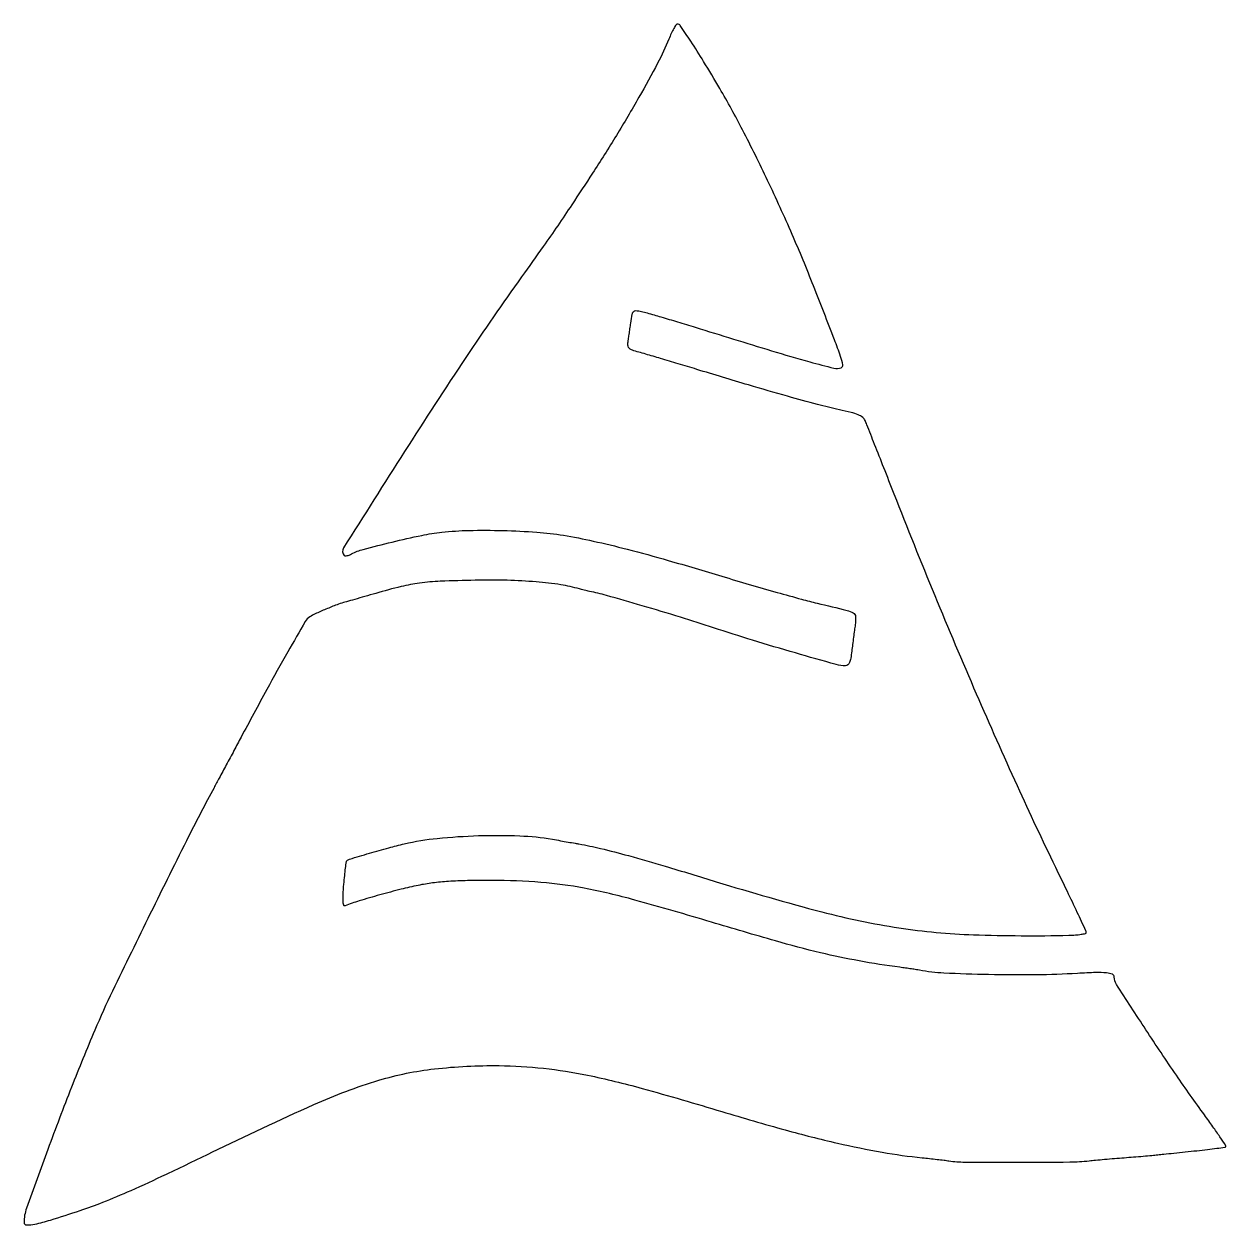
# Model space of a CAD drawing. Extents: x 0 to 429, y 1 to 429.
import ezdxf

# ---------------------------------------------------------------- set-up
doc = ezdxf.new("R2010")
doc.units = 0

msp = doc.modelspace()

# ---------------------------------------------------------------- linework, layer by layer
msp.add_lwpolyline([(230.047275, 423.616477, -0.024822), (226.079089, 415.081266, -0.008078), (219.399969, 402.883676, -0.007863), (211.361569, 389.253893, -0.007679), (202.83644, 375.774528, -0.00124), (195.438812, 364.527091, -0.003928), (190.410061, 357.050791, -0.003954), (185.281404, 349.679586, -0.001269), (177.552753, 338.815349, 0.008073), (157.622712, 309.976543, 0.005445), (135.776559, 276.462985, 0.000882), (113.975345, 242.074981, 0.350551), (114.274553, 239.392114, 0.201873), (114.622558, 239.250281, 0.047716), (115.259774, 239.318561, 0.041677), (116.035678, 239.546227, 0.03068), (116.850322, 239.919895, -0.057925), (121.015572, 241.5627, -0.005855), (131.359935, 244.184723, -0.007789), (141.890827, 246.550228, -0.024141), (149.08341, 247.689622, -0.022146), (158.768968, 248.315691, -0.011478), (170.895281, 248.283086, -0.011473), (182.959897, 247.696417, -0.023022), (192.430236, 246.577828, -0.013319), (203.092734, 244.52453, -0.008985), (215.143294, 241.641248, -0.007018), (229.867011, 237.616138, -0.003197), (249, 231.963121, 0.002364), (258.767181, 229.059615, 0.002279), (268.68125, 226.212379, 0.002253), (277.437638, 223.783311, 0.008315), (283, 222.366165, -0.001728), (293.649388, 219.801869, -0.069368), (295.875401, 218.917249, -0.255718), (296.69245, 217.594463, -0.048378), (296.562966, 214.658462, 0.002094), (296.29273, 212.69199, 0.00102), (295.963368, 210.179361, 0.001011), (295.631274, 207.563474, 0.001462), (295.349193, 205.25, -0.015019), (294.968865, 202.706733, -0.056178), (294.50634, 201.160835, -0.10685), (293.904197, 200.309942, -0.188089), (293.112319, 200.0026, -0.068062), (289.716826, 200.472536, -0.001841), (275.225117, 204.594566, -0.004256), (259.964455, 209.137161, -0.005471), (246.015557, 213.586435, 0.005298), (234.23694, 217.34792, 0.003424), (220.52506, 221.464633, 0.002704), (207.768785, 225.124643, 0.020941), (201.733595, 226.551305, -0.007565), (200.887276, 226.727609, -0.004788), (199.905809, 226.957503, -0.004808), (198.945805, 227.201895, -0.008842), (198.170115, 227.422076, 0.035962), (191.525533, 228.924454, 0.016725), (182.741839, 229.957091, 0.014886), (172.429223, 230.512544, 0.010996), (161, 230.535966, 0.0052), (148.52658, 230.157387, 0.022548), (141.151391, 229.522813, 0.027419), (134.560751, 228.284368, 0.010356), (125.5, 225.861601, -0.000397), (121.560309, 224.723623, -0.000537), (117.996875, 223.701529, -0.000359), (115.003847, 222.848846, -0.005912), (114, 222.576426, 0.029916), (111.674092, 221.823716, 0.006399), (107.739124, 220.226452, 0.005975), (103.85403, 218.536284, 0.036892), (101.939154, 217.5, 0.11923), (100.358985, 215.849601, 0.002069), (94.117895, 205.004332, 0.004746), (86.615989, 191.547149, 0.002417), (77.430361, 174.5, -0.000389), (74.909481, 169.775838, -0.000308), (72.178464, 164.675, -0.000311), (69.639708, 159.947339, -0.000779), (67.778787, 156.5, 0.007835), (58.827207, 139.342402, 0.002062), (45.043923, 111.598223, 0.001806), (31.573336, 83.948654, 0.012046), (25.249572, 70, 0.006785), (16.922213, 49.624812, 0.005425), (8.487685, 27.456545, 0.002395), (0.878095, 6.474805, 0.085994), (0, 1.407007, 0.413462), (0.898551, 0.506147, 0.052822), (3.907797, 0.817136, 0.023371), (9.398595, 2.249959, 0.00371), (20, 5.638999, 0.016616), (28.101905, 8.59698, 0.008259), (38.173204, 12.852783, 0.006455), (50.790572, 18.62772, 0.003011), (67, 26.421187, -0.00818), (103.391089, 43.457056, -0.032095), (126.604657, 52.123265, -0.045367), (146.434562, 56.193816, -0.030677), (169.5, 57.358563, -0.024309), (185.325178, 56.416057, -0.023835), (201.089756, 53.94058, -0.01709), (220.526971, 49.233527, -0.005507), (249, 40.960111, 0.00596), (271.621989, 34.409059, 0.010904), (290.238393, 29.692208, 0.013149), (306.175337, 26.460903, 0.018669), (320.5, 24.494625, -0.002369), (323.053688, 24.228554, -0.001973), (325.765625, 23.922167, -0.001991), (328.246061, 23.622002, -0.00541), (330, 23.383362, 0.034904), (335.69525, 22.948134, 0.00172), (354.544728, 22.890607, 0.002058), (373.127565, 22.974325, 0.026656), (380.038421, 23.402805, -0.004922), (382.294758, 23.641459, -0.001728), (385.539411, 23.941073, -0.001715), (389.110037, 24.246009, -0.002008), (392.5, 24.510109, 0.001484), (395.856203, 24.768045, 0.001343), (399.325, 25.054372, 0.001344), (402.430178, 25.327489, 0.004293), (404.5, 25.533081, -0.000435), (406.670763, 25.765628, -0.000106), (410.245618, 26.144673, -0.000109), (414.342655, 26.577299, -0.000109), (418.44253, 27.008418, 0.003225), (422.281497, 27.436309, 0.005046), (425.578273, 27.859086, 0.001605), (428.418663, 28.261806, 0.161724), (428.77257, 28.439237, 0.356609), (428.805555, 28.767003, 0.001554), (426.703339, 31.920963, 0.006192), (424.214466, 35.532528, 0.003751), (421.184217, 39.74776, -0.007596), (411.155389, 53.927154, -0.005336), (400.284081, 70.173163, -0.00149), (389.769942, 86.359227, -0.144263), (389, 88.972218, 0.310409), (388.33019, 89.947177, 0.067629), (386.236157, 90.441526, 0.032548), (382.474501, 90.560828, 0.006682), (375.834818, 90.250318, -0.012334), (361.205729, 89.731828, -0.007771), (344.109303, 89.813572, -0.006884), (328.240018, 90.354762, -0.035338), (319.5, 91.395364, 0.008181), (318.412553, 91.585157, 0.00201), (316.61875, 91.860686, 0.002058), (314.560937, 92.159651, 0.002056), (312.5, 92.441778, -0.01197), (297.956373, 94.727302, -0.013827), (284.226901, 97.617273, -0.010676), (268.079157, 101.851901, -0.003836), (245.270267, 108.546478, 0.005976), (217.903282, 116.45184, 0.020333), (199.828563, 120.657194, 0.027233), (184.437933, 122.7239, 0.019226), (167, 123.432021, 0.005436), (158.195158, 123.355121, 0.011689), (151.415795, 123.063541, 0.014675), (145.788797, 122.523335, 0.018504), (140.626003, 121.679247, 0.012226), (134.513845, 120.289874, 0.006252), (126.91208, 118.263824, 0.006121), (119.581861, 116.114539, 0.017239), (114.532487, 114.374093, -0.443768), (114.054818, 114.616079, -0.053216), (113.842356, 115.930645, -0.027883), (113.846661, 118.262069, -0.007033), (114.118432, 122.04797, -0.00361), (114.409997, 125.175809, -0.005645), (114.71072, 127.862724, -0.001886), (115.004295, 130.170725, -0.173785), (115.157257, 130.468581, -0.115596), (116.154562, 131.042341, -0.001453), (123.223025, 133.143902, -0.004836), (130.161271, 135.112109, -0.009714), (135.68098, 136.505739, -0.032151), (147.462971, 138.450732, -0.017189), (162.194397, 139.408913, -0.017189), (176.882595, 139.353137, -0.033744), (188.5, 138.121339, -0.000016), (191.363287, 137.620604, -0.000017), (194.178125, 137.128154, -0.000016), (196.606283, 136.703191, -0.000075), (198, 136.45901, -0.016198), (205.721529, 134.845622, -0.007521), (215.636931, 132.277674, -0.00548), (228.757071, 128.513172, -0.002076), (247, 122.979119, 0.010185), (284.664014, 112.21748, 0.026766), (312.164033, 106.516198, 0.029186), (338.720448, 104.051351, 0.01425), (372.75, 103.857468, 0.012805), (375.146086, 103.973552, 0.020979), (377.164062, 104.20863, 0.016289), (378.726169, 104.509857, 0.350288), (379, 104.852762, 0.10954), (378.858493, 105.490926, 0.000457), (375.799332, 112.034214, 0.002231), (372.280959, 119.455459, 0.001401), (368.104109, 128.102762, -0.006435), (354.428956, 157.157709, -0.004639), (339.892308, 189.906377, -0.004396), (325.055467, 225.02945, -0.004086), (310.464966, 261.272549, 0.000175), (306.753134, 270.705153, 0.000257), (303.485812, 278.987168, 0.000117), (300.693079, 286.050717, 0.004925), (300.080266, 287.556107, 0.132513), (299.227969, 288.654427, 0.062717), (297.662085, 289.555363, 0.036692), (295.113822, 290.409681, 0.009615), (290.915685, 291.39663, -0.011442), (283.114997, 293.26061, -0.004494), (272.449767, 296.171275, -0.003469), (258.501932, 300.217558, -0.001504), (240, 305.785078, 0.00078), (233.376152, 307.788758, 0.000928), (227.118942, 309.658226, 0.000802), (221.835338, 311.216915, 0.006006), (219.319802, 311.921924, -0.0179), (217.076061, 312.608711, -0.096388), (215.976719, 313.245491, -0.167361), (215.504156, 314.06712, -0.085768), (215.48108, 315.269748, 0.00209), (215.655693, 316.442937, 0.000602), (215.915998, 318.258945, 0.000605), (216.204563, 320.307297, 0.000644), (216.482133, 322.313893, -0.009542), (216.973862, 325.45575, -0.144756), (217.460077, 326.43257, -0.233778), (218.309485, 326.754351, -0.028997), (220.320854, 326.439735, -0.016695), (222.331342, 325.933804, -0.001538), (227.266126, 324.498788, -0.001984), (233.140339, 322.74562, -0.001554), (239.5, 320.798458, 0.000998), (266.713172, 312.433405, 0.006557), (280.414146, 308.447425, 0.007448), (288.946375, 306.222358, 0.152827), (291.568886, 306.38806, 0.363408), (292.13703, 307.410353, 0.034232), (291.346863, 310.400824, 0.011097), (289.176745, 316.365219, 0.000567), (281.68778, 335.543519, 0.009499), (274.07504, 353.937193, 0.007969), (265.326413, 373.147501, 0.008184), (256.388156, 391.204081, 0.013808), (248.235184, 406, 0.00388), (242.469987, 415.639511, 0.00864), (237.899536, 422.864382, 0.004153), (234.162549, 428.450118, 0.248126), (233.1227, 429, 0.252544), (232.673192, 428.757492, 0.015572), (231.851998, 427.41859, 0.020087), (230.949107, 425.679437, 0.013283)], format="xyb", close=True)

doc.saveas('drawing.dxf')
